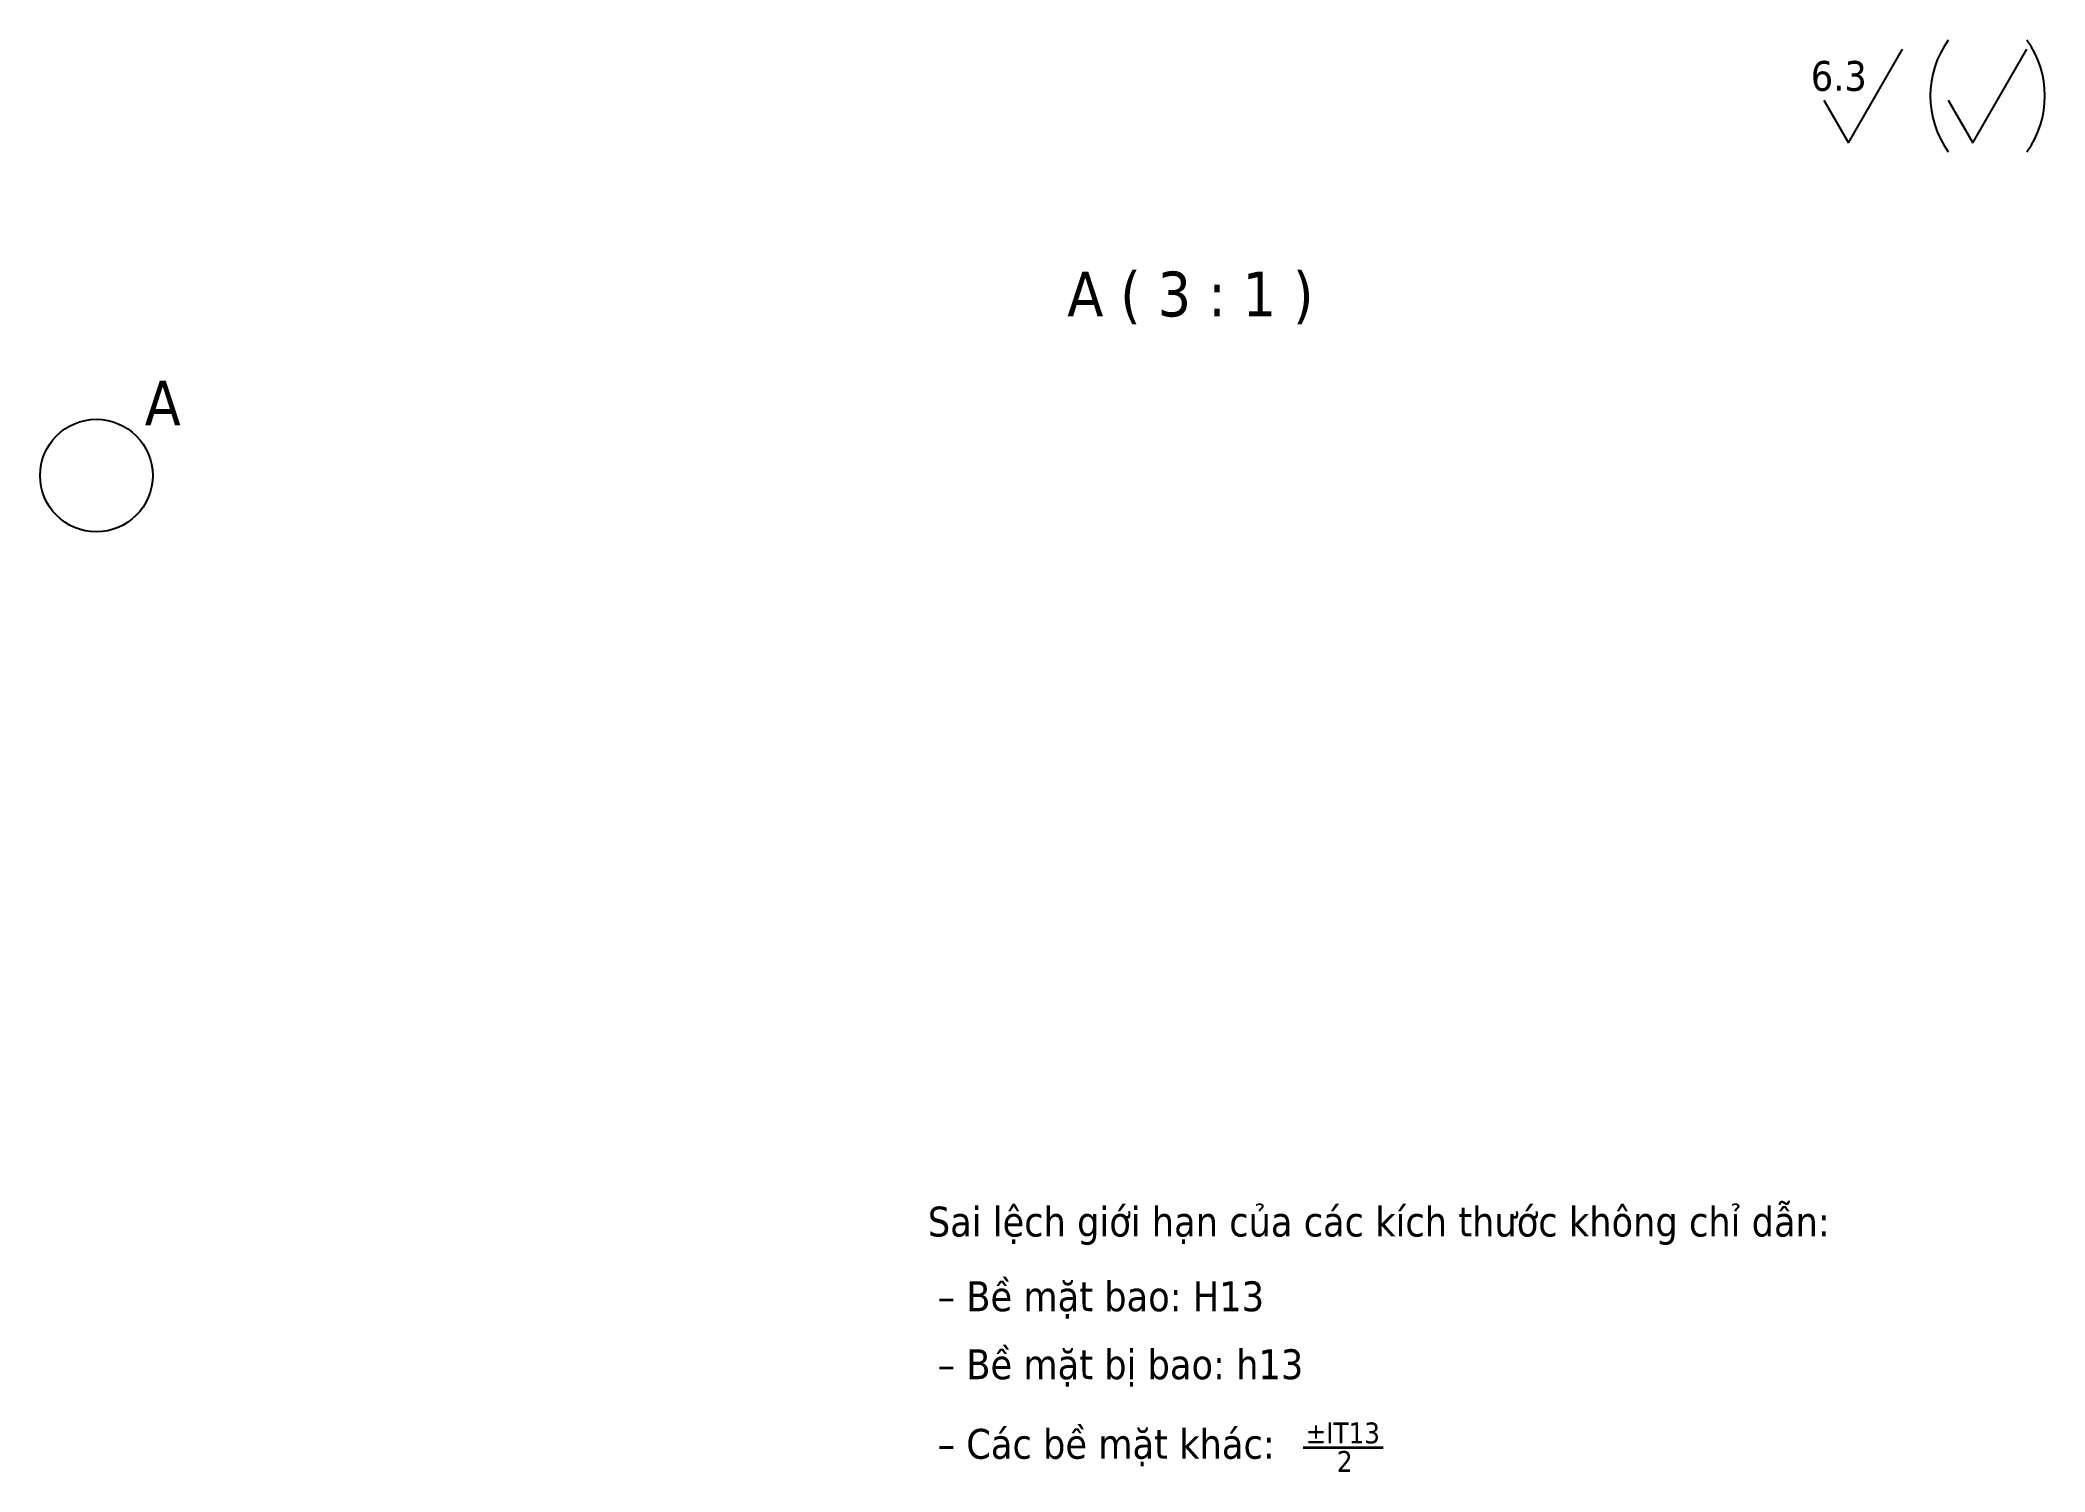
# Paper-space layout 'Sheet' of a CAD drawing. Header units: millimetres. Extents: x 165 to 400, y 113 to 281.
import ezdxf

# ---------------------------------------------------------------- set-up
doc = ezdxf.new("R2010")
doc.units = ezdxf.units.MM
doc.layers.add('Detail Boundary (ISO)', color=7, linetype='Continuous', lineweight=25)
doc.layers.add('Symbol (ISO)', color=7, linetype='Continuous', lineweight=25)
doc.styles.add('MtXpl_Tahoma', font='tahoma.ttf')

psp = doc.layouts.new('Sheet')

# ---------------------------------------------------------------- linework, layer by layer
at = {"layer": 'Detail Boundary (ISO)'}
psp.add_circle((171.56, 229.52), 6.6, dxfattribs=at)
at = {"layer": 'Symbol (ISO)'}
for p, q in [((376.94, 268.53), (383.29, 279.53)), ((391.51, 268.53), (397.86, 279.53)), ((374.05, 273.53), (376.94, 268.53)), ((388.63, 273.53), (391.51, 268.53))]:
    psp.add_line(p, q, dxfattribs=at)
at = {"layer": 'Symbol (ISO)', "linetype": 'Continuous', "lineweight": 35}
psp.add_line((313.03, 115.54), (322.38, 115.54), dxfattribs=at)
at = {"layer": 'Symbol (ISO)'}
for centre, start, end in [((397.79, 274.03), 144.4472, 215.5528), ((388.7, 274.03), 324.4472, 35.5528)]:
    psp.add_arc(centre, 11.26, start, end, dxfattribs=at)

# ---------------------------------------------------------------- texts
at = {"layer": 'Detail Boundary (ISO)', "style": 'MtXpl_Tahoma'}
psp.add_text('A', height=5.25, dxfattribs=at).set_placement((177.22, 235.4))
at = {"layer": 'Symbol (ISO)', "attachment_point": 1}
for s, insert, char_height in [('\\fTahoma|b0|i0;\\W1.;6.3', (372.52, 278.13), 3.5), ('\\fTahoma|b0|i0;\\W1.;A ( 3 : 1 )', (285.36, 253.43), 5.25), ('\\fTahoma|b0|i0;\\W1.;Sai lệch giới hạn của các kích thước không chỉ dẫn:', (269.02, 143.79), 3.5), ('\\fTahoma|b0|i0;\\W1.; – Bề mặt bao: H13', (268.84, 135.03), 3.5), ('\\fTahoma|b0|i0;\\W1.; – Bề mặt bị bao: h13', (268.84, 127.06), 3.5), ('\\fTahoma|b0|i0;\\W1.; – Các bề mặt khác: ', (268.84, 117.73), 3.5), ('\\fTahoma|b0|i0;\\W1.;±IT13', (313.3, 118.48), 2.45), ('\\fTahoma|b0|i0;\\W1.;2', (316.97, 115.14), 2.45)]:
    psp.add_mtext(s, dxfattribs=dict(at, insert=insert, char_height=char_height))

doc.saveas('drawing.dxf')
